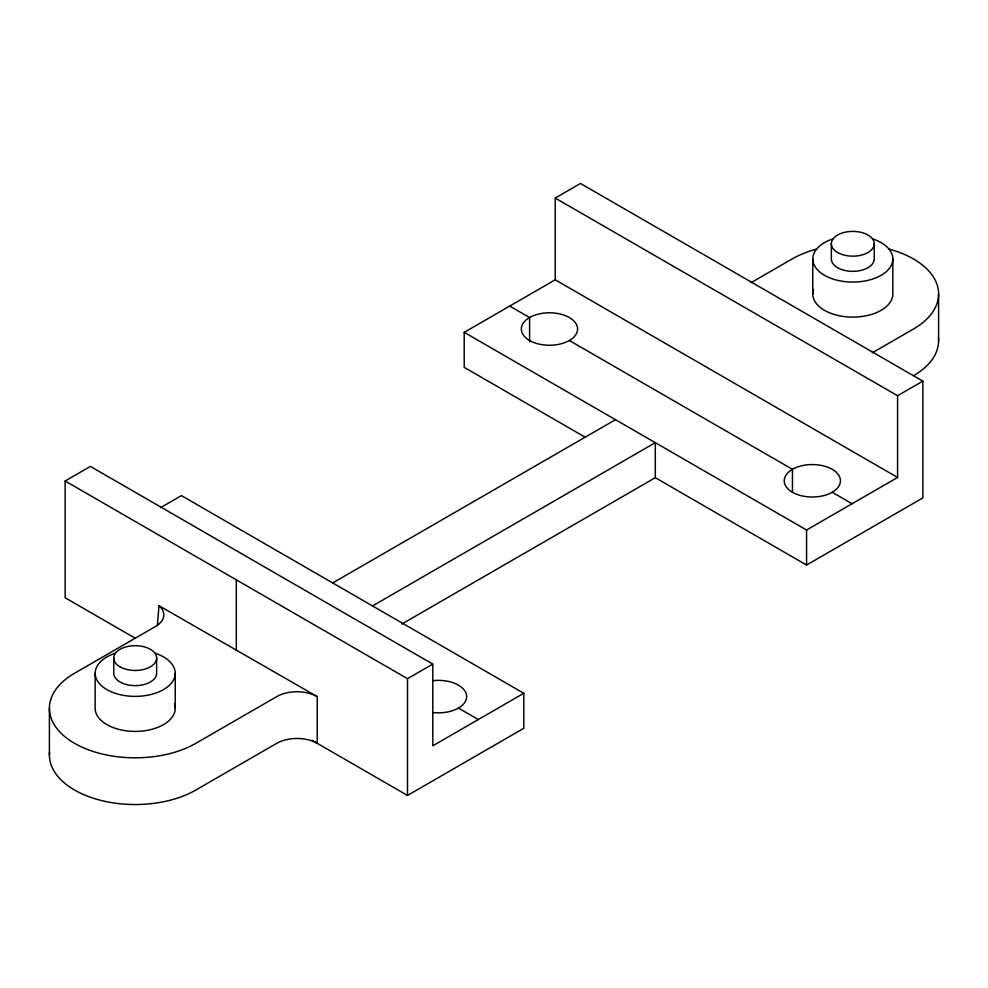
<?xml version="1.0" encoding="UTF-8"?>
<svg xmlns="http://www.w3.org/2000/svg" width="988" height="988" viewBox="0 0 988 988"><rect width="100%" height="100%" fill="white"/><g stroke="black" fill="none" stroke-linecap="round" stroke-linejoin="round"><path stroke-width="1.48" d="M156.647 658.082L156.647 673.26A21.452 12.387 0 0 1 135.208 685.635A21.452 12.387 0 0 1 113.756 673.26L113.756 658.082M175.247 708.285L175.247 673.26M317.222 696.602A28.603 16.512 0 0 0 276.764 696.602L195.871 743.309A85.808 49.536 0 0 1 74.532 743.309A85.808 49.536 0 0 1 74.532 673.26L155.425 626.553A28.603 16.512 0 0 0 158.982 605.706L317.222 696.602L317.222 743.309A28.603 16.512 0 0 0 276.764 743.309L195.871 790.017A85.808 49.536 0 0 1 100.084 800.194A85.808 49.536 0 0 1 49.548 752.127M407.501 795.439L407.513 678.682L432.781 664.084L432.781 745.817L523.788 693.28L523.788 728.304L407.501 795.439L311.961 740.284M401.857 624.021L655.303 477.698L806.579 565.037L922.866 497.903L922.866 381.146L897.586 395.731L897.586 477.463L555.219 279.802L464.212 332.351L464.212 367.375L584.97 437.091M529.593 341.922L529.593 317.556L509.709 306.07M555.219 279.802L555.219 198.069L580.487 183.472L922.866 381.146M792.45 492.16L792.45 469.312L569.347 340.502M806.579 565.037L806.579 530.013L464.212 332.351M874.244 243.777L874.244 258.955A21.452 12.387 0 0 1 852.792 271.342A21.452 12.387 0 0 1 831.353 258.955L831.353 243.777M938.6 340.687L938.6 293.979M157.388 625.515L158.982 605.706M135.467 638.384L65.134 597.777L65.134 481.008L90.414 466.422L432.781 664.084M160.624 507.622L181.422 495.606L523.788 693.28M751.016 282.692L792.129 258.955A85.808 49.536 0 0 1 817.002 248.964M332.697 582.945L615.487 419.69M372.513 605.94L655.303 442.673L655.303 477.698M872.355 352.753L913.468 329.016A85.808 49.536 0 0 0 888.595 248.964M806.579 530.013L897.586 477.463M555.219 198.069L897.586 395.731M832.205 492.259L852.076 503.744M65.134 481.008L407.513 678.682M458.407 708.075L478.291 719.548M892.843 258.955L892.843 293.979A40.039 23.119 0 0 1 848.865 316.987A40.039 23.119 0 0 1 813.532 289.472M812.754 258.955L812.754 293.979M236.317 579.845L236.317 650.524M95.157 673.26L95.157 708.285A40.039 23.119 0 0 0 139.135 731.293A40.039 23.119 0 0 0 174.468 703.765M49.4 708.285L49.4 754.993M432.682 680.72A28.109 16.228 0 0 1 466.645 696.589A28.109 16.228 0 0 1 432.682 712.471M872.824 238.935A40.039 23.119 0 0 1 883.47 273.812A40.039 23.119 0 0 1 822.127 273.812A40.039 23.119 0 0 1 832.773 238.935M938.452 337.822A85.808 49.536 0 0 1 913.468 375.712M155.227 653.241A40.039 23.119 0 0 1 165.873 688.117A40.039 23.119 0 0 1 104.53 688.117A40.039 23.119 0 0 1 115.188 653.241M792.45 492.259A28.109 16.228 0 0 0 839.479 484.985A28.109 16.228 0 0 0 805.047 465.113A28.109 16.228 0 0 0 792.45 492.259M529.593 340.502A28.109 16.228 0 0 0 576.621 333.228A28.109 16.228 0 0 0 542.19 313.344A28.109 16.228 0 0 0 529.593 340.502M837.626 252.533A21.452 12.387 0 0 0 873.515 246.975A21.452 12.387 0 0 0 847.247 231.81A21.452 12.387 0 0 0 837.626 252.533M120.03 666.838A21.452 12.387 0 0 0 155.919 661.281A21.452 12.387 0 0 0 129.65 646.115A21.452 12.387 0 0 0 120.03 666.838"/></g></svg>
